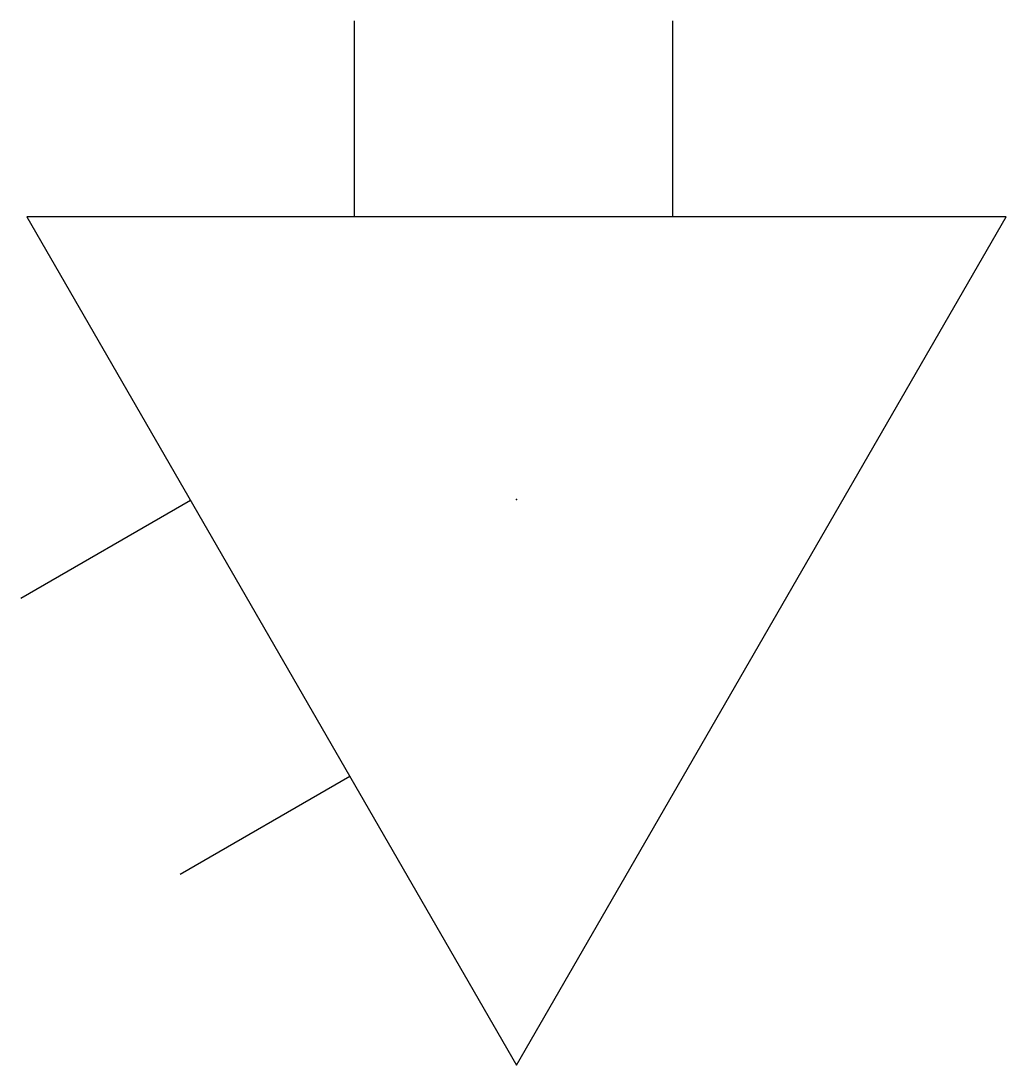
# Model space of a CAD drawing. Extents: x -1.52 to 1.5, y -1.73 to 1.47.
import ezdxf

# ---------------------------------------------------------------- set-up
doc = ezdxf.new("R2010")
doc.units = 0
doc.layers.get('0').update_dxf_attribs({"linetype": 'CONTINUOUS'})

msp = doc.modelspace()

# ---------------------------------------------------------------- linework, layer by layer
at = {"color": 0}
for p, q in [((-0.4974, 1.466), (-0.4974, 0.866)), ((0.4783, 1.466), (0.4783, 0.866)), ((-1.5183, -0.3023), (-0.9987, -0.0023)), ((-1.0305, -1.1472), (-0.5109, -0.8472))]:
    msp.add_line(p, q, dxfattribs=at)
msp.add_lwpolyline([(1.5, 0.866), (-1.5, 0.866), (0, -1.7321)], close=True, dxfattribs=at)
msp.add_point((0, 0), dxfattribs=at)

doc.saveas('drawing.dxf')
